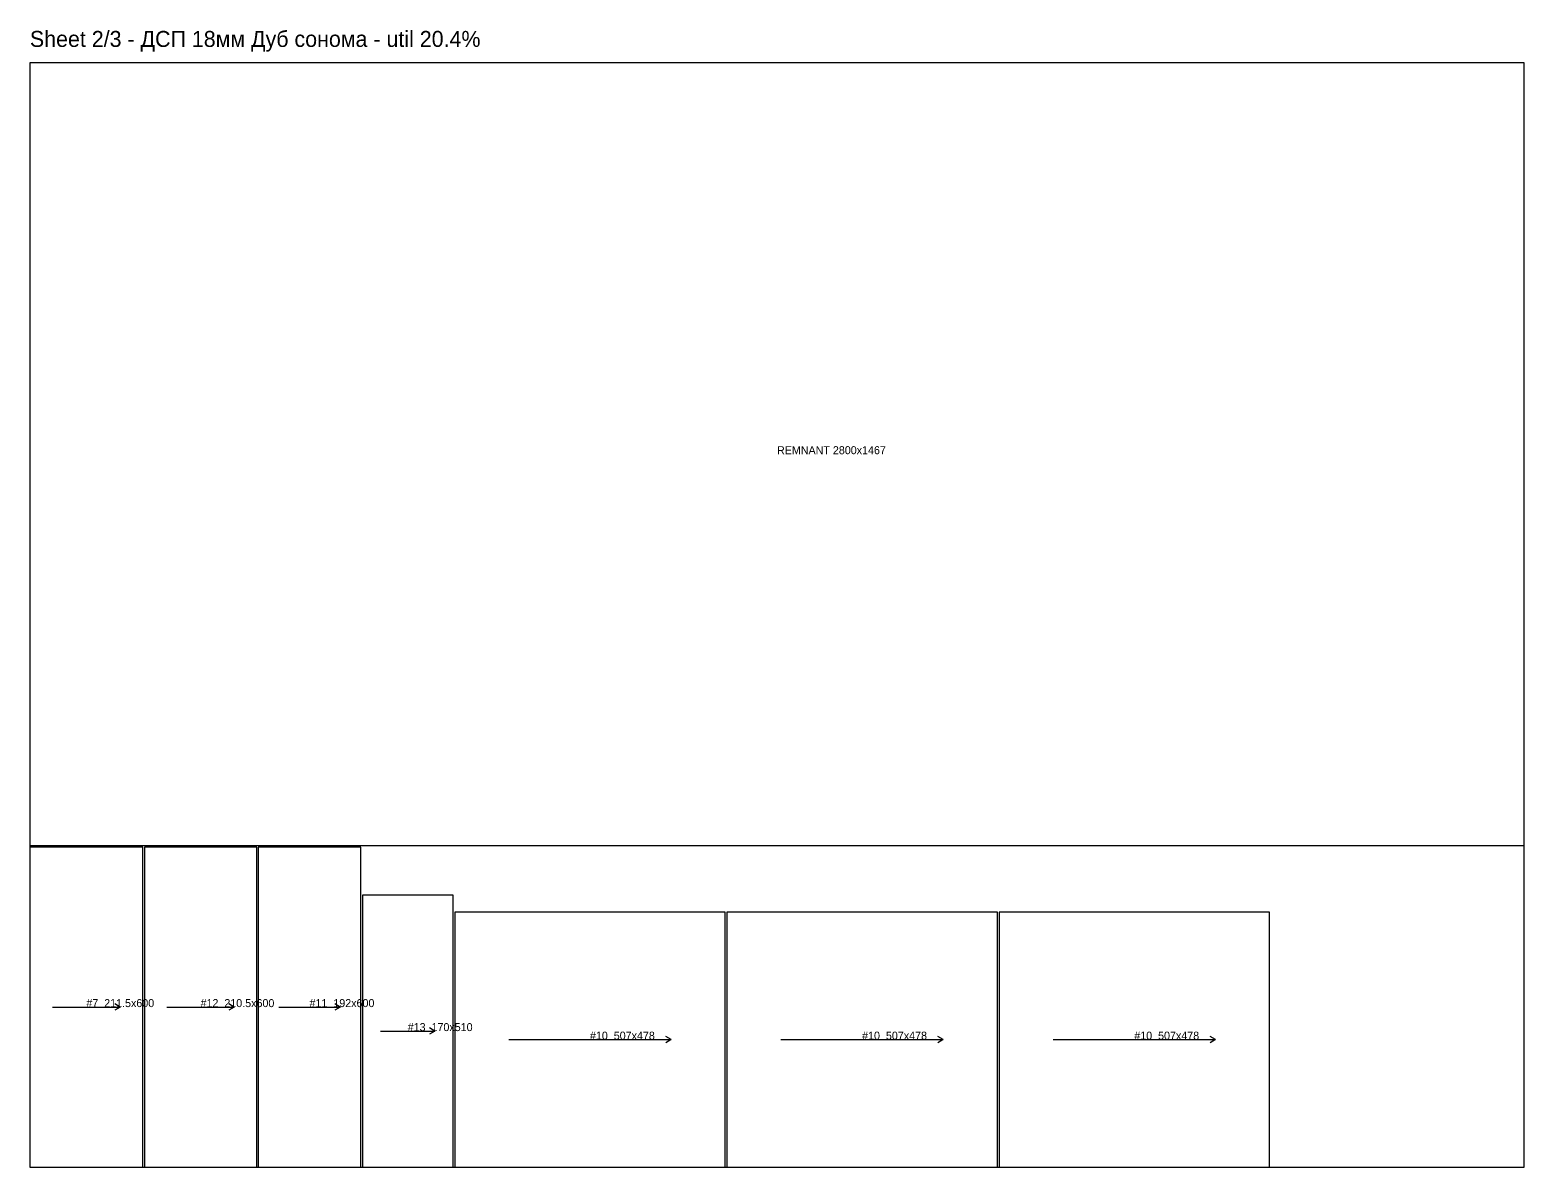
# Model space of a CAD drawing. Extents: x 0 to 5650, y 0 to 4252.
# Drawn here: x 2850 to 5650, y 0 to 2132 of the extents above; entities that cross this region are included whole.
import ezdxf

# ---------------------------------------------------------------- set-up
doc = ezdxf.new("R2010")
doc.units = 0
for name, color, linetype in [('GRAIN', 7, 'CONTINUOUS'), ('INFO', 7, 'CONTINUOUS'), ('OUTLINE', 7, 'CONTINUOUS'), ('REMNANT', 7, 'CONTINUOUS'), ('SHEET', 7, 'CONTINUOUS')]:
    doc.layers.add(name, color=color, linetype=linetype)

msp = doc.modelspace()

# ---------------------------------------------------------------- linework, layer by layer
at = {"layer": 'GRAIN'}
for p, q in [((2892.3, 300), (3019.2, 300)), ((3019.2, 300), (3009.2, 306)), ((3019.2, 300), (3009.2, 294)), ((3106.6, 300), (3232.9, 300)), ((3232.9, 300), (3222.9, 306)), ((3232.9, 300), (3222.9, 294)), ((3316.4, 300), (3431.6, 300)), ((3431.6, 300), (3421.6, 306)), ((3431.6, 300), (3421.6, 294)), ((3507, 255), (3609, 255)), ((3609, 255), (3599, 261)), ((3609, 255), (3599, 249)), ((3747.4, 239), (4051.6, 239)), ((4051.6, 239), (4041.6, 245)), ((4051.6, 239), (4041.6, 233)), ((4257.4, 239), (4561.6, 239)), ((4561.6, 239), (4551.6, 245)), ((4561.6, 239), (4551.6, 233)), ((4767.4, 239), (5071.6, 239)), ((5071.6, 239), (5061.6, 245)), ((5071.6, 239), (5061.6, 233))]:
    msp.add_line(p, q, dxfattribs=at)
at = {"layer": 'OUTLINE'}
for points in [[(2850, 0), (3061.5, 0), (3061.5, 600), (2850, 600)], [(3064.5, 0), (3275, 0), (3275, 600), (3064.5, 600)], [(3278, 0), (3470, 0), (3470, 600), (3278, 600)], [(3473, 0), (3643, 0), (3643, 510), (3473, 510)], [(3646, 0), (4153, 0), (4153, 478), (3646, 478)], [(4156, 0), (4663, 0), (4663, 478), (4156, 478)], [(4666, 0), (5173, 0), (5173, 478), (4666, 478)]]:
    msp.add_lwpolyline(points, close=True, dxfattribs=at)
at = {"layer": 'REMNANT'}
msp.add_lwpolyline([(2850, 603), (5650, 603), (5650, 2070), (2850, 2070)], close=True, dxfattribs=at)
at = {"layer": 'SHEET'}
msp.add_lwpolyline([(2850, 0), (5650, 0), (5650, 2070), (2850, 2070)], close=True, dxfattribs=at)

# ---------------------------------------------------------------- texts
at = {"layer": 'INFO'}
for s, height, p in [('Sheet 2/3 - ДСП 18мм Дуб сонома - util 20.4%', 30, (2850, 2100)), ('#7  211.5x600', 15, (2955.8, 300)), ('#12  210.5x600', 15, (3169.8, 300)), ('#11  192x600', 15, (3374, 300)), ('#13  170x510', 15, (3558, 255)), ('#10  507x478', 15, (3899.5, 239)), ('#10  507x478', 15, (4409.5, 239)), ('#10  507x478', 15, (4919.5, 239))]:
    msp.add_text(s, height=height, dxfattribs=at).set_placement(p)
at = {"layer": 'REMNANT'}
msp.add_text('REMNANT 2800x1467', height=15, dxfattribs=at).set_placement((4250, 1336.5))

doc.saveas('drawing.dxf')
